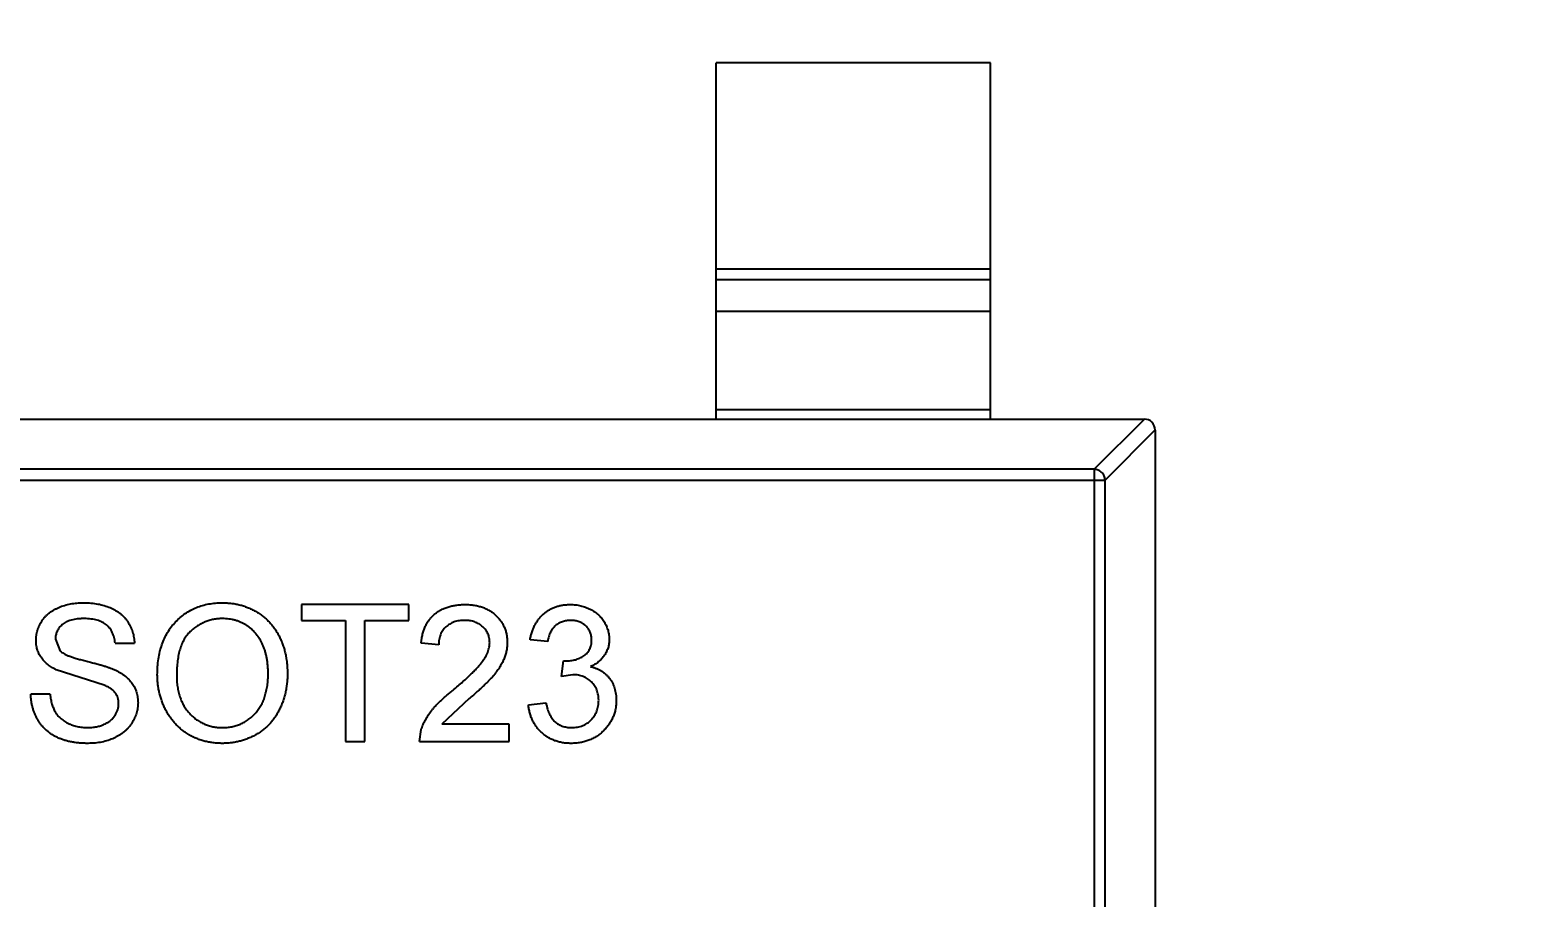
# Model space of a CAD drawing. Header units: inches. Extents: x -36 to 490, y -51 to 98.
# Drawn here: x 416.958 to 419.68, y 23.235 to 24.817 of the extents above; entities that cross this region are included whole.
import ezdxf

# ---------------------------------------------------------------- set-up
doc = ezdxf.new("R2010")
doc.units = ezdxf.units.IN
doc.header["$LTSCALE"] = 1.21
doc.header["$MEASUREMENT"] = 0
doc.header["$PDMODE"] = 3
doc.header["$PDSIZE"] = 0.3125
doc.layers.get('0').update_dxf_attribs({"linetype": 'CONTINUOUS'})
doc.layers.get('Defpoints').update_dxf_attribs({"linetype": 'CONTINUOUS'})
doc.layers.add('DIM', color=3, linetype='CONTINUOUS')
doc.styles.get("Standard").update_dxf_attribs({"font": 'txt', "width": 0.8})
doc.dimstyles.get("Standard").update_dxf_attribs({"dimtxt": 0.15625, "dimasz": 0.1875, "dimexe": 0.125, "dimexo": 0.0625, "dimgap": 0.09, "dimtad": 0, "dimtih": 1, "dimtoh": 1, "dimzin": 4, "dimdsep": 46, "dimtxsty": 'Standard', "dimblk": '_FILLED', "dimblk1": '_FILLED', "dimblk2": '_FILLED', "dimcen": 0.09, "dimazin": 1, "dimtp": 0.01, "dimtm": 0.01, "dimtfac": 1, "dimtofl": 0, "dimtmove": 0, "dimatfit": 3, "dimldrblk": '_FILLED', "dimfxl": 1, "dimtolj": 1, "dimtzin": 4, "dimarcsym": 0})

# ---------------------------------------------------------------- blocks, each defined once
blk = doc.blocks.new('_FILLED')
at = {"color": 0, "linetype": 'ByBlock'}
blk.add_solid([(0, 0), (-1, 0.1667), (-1, -0.1667)], dxfattribs=at)
blk = doc.blocks.new('*D70')
at = {"layer": 'Defpoints', "color": 0}
for p in [(406.8003, 41.9888), (406.8003, -7.0611), (488.6342, -7.0611)]:
    blk.add_point(p, dxfattribs=at)
at = {"layer": 'DIM', "color": 0, "lineweight": -2}
for p, q in [((406.8628, 41.9888), (488.7592, 41.9888)), ((488.6342, 39.4488), (488.6342, 21.3872)), ((488.6342, -4.5211), (488.6342, 13.5405)), ((406.8628, -7.0611), (488.7592, -7.0611))]:
    blk.add_line(p, q, dxfattribs=at)
at = {"layer": 'DIM', "color": 0, "lineweight": -2, "xscale": 2.54, "yscale": 2.54, "zscale": 2.54}
for p, rotation in [((488.6342, 41.9888), 90), ((488.6342, -7.0611), 270)]:
    blk.add_blockref('_FILLED', p, dxfattribs=dict(at, rotation=rotation))
at = {"layer": 'DIM', "color": 0, "insert": (488.6342, 17.4638), "char_height": 2.5, "attachment_point": 5, "rotation": 90, "line_spacing_factor": 2.5}
blk.add_mtext('\\A1;49.05', dxfattribs=at)

msp = doc.modelspace()

# ---------------------------------------------------------------- linework, layer by layer
at = {"color": 7, "linetype": 'Continuous'}
for p, q in [((418.7088, 24.7573), (418.2088, 24.7573)), ((418.2088, 24.1073), (418.2088, 24.7573)), ((418.7088, 24.1073), (418.7088, 24.7573)), ((418.2088, 24.3811), (418.7088, 24.3811)), ((418.7088, 24.3613), (418.2088, 24.3613)), ((418.7088, 24.3033), (418.2088, 24.3033)), ((418.2088, 24.125), (418.7088, 24.125)), ((416.0288, 24.1073), (418.9888, 24.1073)), ((418.8977, 24.0158), (418.9891, 24.1073)), ((419.0088, 24.0876), (418.9174, 23.9961)), ((419.0088, 24.0873), (419.0088, 22.4273)), ((418.8977, 24.0158), (416.1199, 24.0158)), ((418.8977, 24.0158), (418.8977, 22.4987)), ((416.1002, 23.9961), (418.9174, 23.9961)), ((418.9174, 22.5184), (418.9174, 23.9961)), ((417.6483, 23.7691), (417.4528, 23.7691)), ((417.4528, 23.7691), (417.4528, 23.7402)), ((417.6483, 23.7402), (417.6483, 23.7691)), ((417.4528, 23.7402), (417.5329, 23.7402)), ((417.5329, 23.7402), (417.5329, 23.5191)), ((417.5681, 23.7402), (417.6483, 23.7402)), ((417.5681, 23.5191), (417.5681, 23.7402)), ((417.004, 23.7061), (417.013, 23.684)), ((417.113, 23.6986), (417.1483, 23.6986)), ((417.7028, 23.6954), (417.6707, 23.6986)), ((417.9015, 23.7018), (417.8694, 23.705)), ((417.9268, 23.6377), (417.9301, 23.6665)), ((417.9301, 23.6665), (417.9347, 23.6662)), ((417.0928, 23.6221), (417.0057, 23.6498)), ((417.9475, 23.6411), (417.9268, 23.6377)), ((416.9944, 23.6056), (416.9592, 23.6056)), ((417.7584, 23.5975), (417.7087, 23.5511)), ((417.8662, 23.5864), (417.8983, 23.5896)), ((417.831, 23.5511), (417.7087, 23.5511)), ((417.831, 23.5191), (417.831, 23.5511)), ((417.5329, 23.5191), (417.5681, 23.5191)), ((417.6675, 23.5191), (417.6708, 23.5413)), ((417.6675, 23.5191), (417.831, 23.5191))]:
    msp.add_line(p, q, dxfattribs=at)
msp.add_arc((418.9888, 24.0873), 0.02, 0, 90, dxfattribs=at)
for points, knots in [([(418.9174, 23.9961), (418.9173, 23.9987), (418.9162, 24.0038), (418.9118, 24.0102), (418.9053, 24.0146), (418.9002, 24.0158), (418.8977, 24.0158)], [0, 0, 0, 0, 0.249032, 0.5, 0.750968, 1, 1, 1, 1]), ([(416.9688, 23.7038), (416.9689, 23.7069), (416.9691, 23.7131), (416.9712, 23.7221), (416.9746, 23.7308), (416.9784, 23.7377), (416.9821, 23.743), (416.9852, 23.7467), (416.9886, 23.7502), (416.9924, 23.7535), (416.9964, 23.7564), (417.0007, 23.7592), (417.0054, 23.7616), (417.012, 23.7647), (417.0208, 23.7677), (417.0319, 23.7704), (417.0436, 23.772), (417.0515, 23.7722), (417.0556, 23.7723)], [0, 0, 0, 0, 0.074995, 0.149165, 0.223664, 0.300412, 0.33957, 0.378921, 0.418096, 0.45823, 0.498427, 0.539708, 0.582216, 0.625824, 0.715481, 0.807384, 0.901634, 1, 1, 1, 1]), ([(417.0556, 23.7723), (417.06, 23.7722), (417.0687, 23.772), (417.0812, 23.7703), (417.093, 23.7675), (417.1022, 23.7643), (417.109, 23.7611), (417.1138, 23.7586), (417.1183, 23.7557), (417.1225, 23.7526), (417.1264, 23.7492), (417.1299, 23.7455), (417.1333, 23.7416), (417.1372, 23.7361), (417.1414, 23.7287), (417.145, 23.7191), (417.1475, 23.7091), (417.148, 23.7021), (417.1483, 23.6986)], [0, 0, 0, 0, 0.100475, 0.195644, 0.286083, 0.372983, 0.415026, 0.456052, 0.495939, 0.535566, 0.574087, 0.612519, 0.651081, 0.689513, 0.766237, 0.84235, 0.919974, 1, 1, 1, 1]), ([(417.1899, 23.6408), (417.19, 23.6458), (417.1902, 23.6556), (417.1918, 23.6698), (417.1943, 23.6832), (417.198, 23.6957), (417.2027, 23.7074), (417.2083, 23.7183), (417.2152, 23.7283), (417.2229, 23.7375), (417.2315, 23.7456), (417.2407, 23.7528), (417.2506, 23.7588), (417.261, 23.7638), (417.2721, 23.7676), (417.2838, 23.7703), (417.296, 23.772), (417.3044, 23.7722), (417.3087, 23.7723)], [0, 0, 0, 0, 0.075226, 0.146575, 0.2145, 0.27953, 0.342403, 0.403496, 0.463762, 0.523864, 0.583252, 0.641302, 0.698898, 0.756295, 0.814628, 0.874325, 0.935783, 1, 1, 1, 1]), ([(417.3087, 23.7723), (417.3115, 23.7722), (417.3171, 23.7721), (417.3254, 23.7714), (417.3335, 23.7701), (417.3413, 23.7683), (417.349, 23.7659), (417.3564, 23.7632), (417.3636, 23.7598), (417.3706, 23.7559), (417.3773, 23.7517), (417.3836, 23.7469), (417.3895, 23.7418), (417.395, 23.7363), (417.4, 23.7303), (417.4047, 23.724), (417.4089, 23.7173), (417.4127, 23.7101), (417.4161, 23.7027), (417.419, 23.695), (417.4215, 23.687), (417.4236, 23.6788), (417.4251, 23.6704), (417.4263, 23.6617), (417.4269, 23.6528), (417.4271, 23.6467), (417.4271, 23.6437)], [0, 0, 0, 0, 0.043099, 0.085587, 0.126908, 0.167967, 0.20845, 0.249025, 0.289281, 0.33001, 0.370598, 0.410466, 0.450033, 0.489688, 0.529116, 0.569037, 0.609703, 0.650759, 0.692509, 0.734219, 0.776707, 0.819552, 0.863351, 0.907839, 0.953334, 1, 1, 1, 1]), ([(417.6707, 23.6986), (417.671, 23.7014), (417.6717, 23.7068), (417.6733, 23.7147), (417.6755, 23.722), (417.6782, 23.7289), (417.6815, 23.7352), (417.6853, 23.7411), (417.6897, 23.7463), (417.6947, 23.7511), (417.7001, 23.7553), (417.706, 23.759), (417.7124, 23.7621), (417.7193, 23.7647), (417.7265, 23.7666), (417.7342, 23.768), (417.7424, 23.7689), (417.748, 23.769), (417.7508, 23.7691)], [0, 0, 0, 0, 0.070675, 0.137493, 0.201473, 0.262869, 0.32255, 0.380737, 0.43822, 0.495487, 0.553484, 0.611346, 0.670644, 0.731587, 0.794183, 0.859445, 0.928208, 1, 1, 1, 1]), ([(417.7508, 23.7691), (417.7537, 23.769), (417.7593, 23.7689), (417.7676, 23.7679), (417.7753, 23.7664), (417.7826, 23.7643), (417.7894, 23.7615), (417.7958, 23.758), (417.8017, 23.754), (417.8071, 23.7493), (417.8119, 23.7443), (417.8162, 23.7388), (417.8197, 23.7331), (417.8227, 23.7271), (417.825, 23.7207), (417.8265, 23.7141), (417.8276, 23.7072), (417.8277, 23.7025), (417.8278, 23.7001)], [0, 0, 0, 0, 0.074712, 0.145539, 0.213339, 0.278615, 0.342094, 0.40389, 0.465063, 0.526577, 0.587328, 0.64638, 0.704345, 0.761672, 0.819418, 0.878039, 0.937796, 1, 1, 1, 1]), ([(417.8694, 23.705), (417.8699, 23.7075), (417.8709, 23.7123), (417.8729, 23.7193), (417.8753, 23.7259), (417.8783, 23.7321), (417.8816, 23.7378), (417.8854, 23.7431), (417.8896, 23.748), (417.8942, 23.7524), (417.8992, 23.7563), (417.9045, 23.7597), (417.9101, 23.7626), (417.916, 23.765), (417.9222, 23.7669), (417.9288, 23.7681), (417.9356, 23.769), (417.9402, 23.769), (417.9425, 23.7691)], [0, 0, 0, 0, 0.071036, 0.139343, 0.204958, 0.268332, 0.330129, 0.390664, 0.450861, 0.510587, 0.570374, 0.629455, 0.687994, 0.747581, 0.807839, 0.870034, 0.93381, 1, 1, 1, 1]), ([(417.9425, 23.7691), (417.9458, 23.769), (417.9522, 23.7688), (417.9616, 23.7671), (417.9706, 23.7644), (417.9792, 23.7606), (417.9871, 23.7561), (417.9941, 23.7505), (418, 23.7442), (418.0049, 23.7372), (418.0088, 23.7296), (418.0116, 23.7218), (418.0133, 23.7137), (418.0135, 23.7083), (418.0136, 23.7055)], [0, 0, 0, 0, 0.092054, 0.181008, 0.26913, 0.357137, 0.443549, 0.526433, 0.607453, 0.688385, 0.767854, 0.845531, 0.922529, 1, 1, 1, 1]), ([(417.057, 23.7434), (417.0547, 23.7434), (417.0504, 23.7434), (417.0442, 23.7428), (417.0385, 23.742), (417.0332, 23.7408), (417.0284, 23.7392), (417.0239, 23.7374), (417.0201, 23.7351), (417.0166, 23.7326), (417.0137, 23.7298), (417.0111, 23.7268), (417.0089, 23.7237), (417.0071, 23.7205), (417.0057, 23.7171), (417.0048, 23.7135), (417.0041, 23.7099), (417.0041, 23.7074), (417.004, 23.7061)], [0, 0, 0, 0, 0.091511, 0.177143, 0.257108, 0.331198, 0.400592, 0.465625, 0.526973, 0.585443, 0.641399, 0.695044, 0.746782, 0.796959, 0.847545, 0.897439, 0.947649, 1, 1, 1, 1]), ([(417.113, 23.6986), (417.1128, 23.7004), (417.1123, 23.7039), (417.1113, 23.7089), (417.1097, 23.7136), (417.1079, 23.718), (417.1058, 23.7221), (417.1033, 23.7258), (417.1003, 23.7291), (417.0971, 23.7322), (417.0935, 23.7348), (417.0894, 23.7371), (417.085, 23.7391), (417.0802, 23.7407), (417.075, 23.7419), (417.0693, 23.7428), (417.0633, 23.7433), (417.0591, 23.7434), (417.057, 23.7434)], [0, 0, 0, 0, 0.067155, 0.131403, 0.192732, 0.251253, 0.307704, 0.362699, 0.417778, 0.472304, 0.527873, 0.58523, 0.645057, 0.707952, 0.774434, 0.84494, 0.920404, 1, 1, 1, 1]), ([(417.3089, 23.7434), (417.3061, 23.7434), (417.3005, 23.7433), (417.2924, 23.742), (417.2845, 23.7402), (417.2769, 23.7377), (417.2697, 23.7343), (417.2627, 23.7301), (417.256, 23.7253), (417.2497, 23.7198), (417.2438, 23.7133), (417.2388, 23.7058), (417.2346, 23.6973), (417.2311, 23.6878), (417.2284, 23.6773), (417.2266, 23.6659), (417.2254, 23.6535), (417.2253, 23.6448), (417.2252, 23.6404)], [0, 0, 0, 0, 0.055943, 0.110382, 0.164048, 0.216759, 0.269601, 0.323009, 0.377581, 0.433449, 0.490922, 0.550625, 0.613117, 0.679861, 0.751358, 0.828261, 0.910795, 1, 1, 1, 1]), ([(417.3919, 23.6439), (417.3918, 23.6464), (417.3918, 23.6512), (417.3912, 23.6584), (417.3905, 23.6653), (417.3894, 23.672), (417.3879, 23.6784), (417.3863, 23.6847), (417.3842, 23.6906), (417.3819, 23.6964), (417.3792, 23.7018), (417.3763, 23.7069), (417.373, 23.7117), (417.3695, 23.7163), (417.3656, 23.7204), (417.3615, 23.7243), (417.3571, 23.7279), (417.3524, 23.7311), (417.3475, 23.734), (417.3424, 23.7365), (417.3372, 23.7387), (417.3318, 23.7404), (417.3263, 23.7417), (417.3206, 23.7428), (417.3148, 23.7433), (417.3109, 23.7434), (417.3089, 23.7434)], [0, 0, 0, 0, 0.050852, 0.099752, 0.147438, 0.194086, 0.239171, 0.28334, 0.326577, 0.368936, 0.410572, 0.451051, 0.490877, 0.530044, 0.568937, 0.607578, 0.64642, 0.685679, 0.724799, 0.763513, 0.802173, 0.84074, 0.879649, 0.919071, 0.959098, 1, 1, 1, 1]), ([(417.7501, 23.7402), (417.7484, 23.7402), (417.745, 23.7401), (417.74, 23.7395), (417.7353, 23.7387), (417.7308, 23.7373), (417.7267, 23.7357), (417.7228, 23.7336), (417.7191, 23.7312), (417.7157, 23.7284), (417.7127, 23.7253), (417.71, 23.7219), (417.7078, 23.7181), (417.706, 23.7141), (417.7046, 23.7098), (417.7035, 23.7053), (417.7029, 23.7004), (417.7028, 23.6971), (417.7028, 23.6954)], [0, 0, 0, 0, 0.070696, 0.138358, 0.20337, 0.2657, 0.327256, 0.386512, 0.445858, 0.505173, 0.56378, 0.622343, 0.680824, 0.739795, 0.800801, 0.864239, 0.930631, 1, 1, 1, 1]), ([(417.7957, 23.6998), (417.7957, 23.7012), (417.7956, 23.7039), (417.7949, 23.708), (417.794, 23.7118), (417.7926, 23.7155), (417.7909, 23.7191), (417.7886, 23.7224), (417.7861, 23.7256), (417.7831, 23.7286), (417.7799, 23.7313), (417.7763, 23.7337), (417.7725, 23.7357), (417.7685, 23.7374), (417.7643, 23.7387), (417.7598, 23.7395), (417.755, 23.7401), (417.7518, 23.7402), (417.7501, 23.7402)], [0, 0, 0, 0, 0.061762, 0.121174, 0.179421, 0.236843, 0.294322, 0.353191, 0.412721, 0.474522, 0.537057, 0.599591, 0.662367, 0.725246, 0.790316, 0.857724, 0.927232, 1, 1, 1, 1]), ([(417.9435, 23.7402), (417.9409, 23.7401), (417.9357, 23.7399), (417.9283, 23.7381), (417.9215, 23.735), (417.9166, 23.7315), (417.913, 23.7281), (417.9106, 23.7252), (417.9085, 23.722), (417.9065, 23.7186), (417.9049, 23.7148), (417.9034, 23.7107), (417.9023, 23.7064), (417.9017, 23.7033), (417.9015, 23.7018)], [0, 0, 0, 0, 0.127797, 0.246795, 0.362284, 0.477652, 0.536237, 0.59559, 0.656344, 0.719085, 0.784349, 0.852876, 0.924551, 1, 1, 1, 1]), ([(417.9816, 23.7045), (417.9816, 23.7057), (417.9815, 23.7082), (417.981, 23.7119), (417.9802, 23.7153), (417.979, 23.7186), (417.9775, 23.7217), (417.9756, 23.7247), (417.9735, 23.7275), (417.9709, 23.7301), (417.9682, 23.7325), (417.9653, 23.7346), (417.9621, 23.7364), (417.9588, 23.7377), (417.9552, 23.7388), (417.9515, 23.7396), (417.9476, 23.7402), (417.9449, 23.7402), (417.9435, 23.7402)], [0, 0, 0, 0, 0.065093, 0.127304, 0.188122, 0.247131, 0.306077, 0.365678, 0.426103, 0.487841, 0.550317, 0.611805, 0.672737, 0.734883, 0.79768, 0.862475, 0.929775, 1, 1, 1, 1]), ([(417.0057, 23.6498), (417.0027, 23.6514), (416.9971, 23.6544), (416.9894, 23.6599), (416.983, 23.666), (416.9778, 23.6727), (416.9737, 23.6799), (416.9709, 23.6875), (416.969, 23.6955), (416.9689, 23.701), (416.9688, 23.7038)], [0, 0, 0, 0, 0.144805, 0.279512, 0.406394, 0.527502, 0.645393, 0.761885, 0.878942, 1, 1, 1, 1]), ([(417.013, 23.684), (417.0139, 23.6833), (417.0158, 23.6817), (417.0194, 23.6795), (417.0238, 23.6773), (417.0291, 23.6751), (417.0353, 23.6729), (417.0424, 23.6707), (417.0503, 23.6685), (417.0589, 23.6663), (417.0676, 23.6641), (417.0759, 23.662), (417.0835, 23.6599), (417.0904, 23.6579), (417.0966, 23.656), (417.1021, 23.6541), (417.1069, 23.6523), (417.1099, 23.6511), (417.1113, 23.6505)], [0, 0, 0, 0, 0.032743, 0.07241, 0.119611, 0.174673, 0.237345, 0.308352, 0.38763, 0.474784, 0.563332, 0.645136, 0.720203, 0.789134, 0.851497, 0.907331, 0.956969, 1, 1, 1, 1]), ([(417.7285, 23.6126), (417.7317, 23.6153), (417.7379, 23.6205), (417.7466, 23.6282), (417.7546, 23.6354), (417.7617, 23.6422), (417.768, 23.6484), (417.7735, 23.6542), (417.7782, 23.6594), (417.7821, 23.6643), (417.7853, 23.669), (417.7881, 23.6735), (417.7904, 23.6779), (417.7923, 23.6824), (417.7939, 23.6868), (417.7949, 23.6912), (417.7956, 23.6955), (417.7957, 23.6983), (417.7957, 23.6998)], [0, 0, 0, 0, 0.11141, 0.214526, 0.309417, 0.396087, 0.474284, 0.544374, 0.60642, 0.660582, 0.709794, 0.756451, 0.800767, 0.843168, 0.884295, 0.923885, 0.962359, 1, 1, 1, 1]), ([(417.8278, 23.7001), (417.8277, 23.6976), (417.8275, 23.6926), (417.8265, 23.6852), (417.8246, 23.6779), (417.8222, 23.6706), (417.8188, 23.6632), (417.8146, 23.6557), (417.8094, 23.648), (417.8044, 23.6415), (417.7997, 23.636), (417.7955, 23.6315), (417.7907, 23.6267), (417.7855, 23.6215), (417.7795, 23.616), (417.773, 23.6101), (417.7659, 23.6039), (417.7609, 23.5997), (417.7584, 23.5975)], [0, 0, 0, 0, 0.057945, 0.116018, 0.174826, 0.234683, 0.296827, 0.364061, 0.436192, 0.51426, 0.556976, 0.604856, 0.657675, 0.715751, 0.77884, 0.847501, 0.921228, 1, 1, 1, 1]), ([(417.9347, 23.6662), (417.9377, 23.6663), (417.9435, 23.6665), (417.9519, 23.6683), (417.9599, 23.6712), (417.966, 23.6747), (417.9706, 23.6779), (417.9735, 23.6808), (417.9761, 23.6839), (417.978, 23.6875), (417.9797, 23.6913), (417.9808, 23.6954), (417.9815, 23.6998), (417.9816, 23.7029), (417.9816, 23.7045)], [0, 0, 0, 0, 0.129789, 0.254605, 0.378435, 0.50292, 0.565018, 0.624848, 0.683448, 0.742765, 0.802757, 0.86522, 0.930779, 1, 1, 1, 1]), ([(418.0136, 23.7055), (418.0135, 23.7029), (418.0133, 23.6978), (418.0117, 23.6903), (418.0089, 23.6832), (418.0052, 23.6765), (418.0003, 23.6703), (417.9944, 23.6647), (417.9874, 23.6598), (417.9822, 23.6573), (417.9795, 23.6559)], [0, 0, 0, 0, 0.121951, 0.240787, 0.35855, 0.479066, 0.601519, 0.727551, 0.859932, 1, 1, 1, 1]), ([(417.9795, 23.6559), (417.9813, 23.6555), (417.9849, 23.6546), (417.9899, 23.6528), (417.9947, 23.6506), (417.9992, 23.6482), (418.0033, 23.6453), (418.0072, 23.6421), (418.0107, 23.6386), (418.014, 23.6347), (418.017, 23.6306), (418.0195, 23.6261), (418.0216, 23.6214), (418.0235, 23.6165), (418.0248, 23.6113), (418.0257, 23.6058), (418.0264, 23.6002), (418.0264, 23.5963), (418.0265, 23.5943)], [0, 0, 0, 0, 0.065828, 0.128938, 0.190858, 0.251186, 0.310974, 0.37005, 0.429672, 0.489507, 0.549975, 0.610075, 0.670915, 0.732909, 0.796711, 0.861825, 0.929892, 1, 1, 1, 1]), ([(417.1113, 23.6505), (417.1131, 23.6497), (417.1166, 23.648), (417.1216, 23.6453), (417.1263, 23.6424), (417.1306, 23.6393), (417.1345, 23.636), (417.1381, 23.6326), (417.1413, 23.6291), (417.1441, 23.6253), (417.1466, 23.6214), (417.1488, 23.6174), (417.1506, 23.6131), (417.1521, 23.6088), (417.1532, 23.6043), (417.1541, 23.5997), (417.1546, 23.5949), (417.1546, 23.5917), (417.1547, 23.59)], [0, 0, 0, 0, 0.074931, 0.147078, 0.216364, 0.282503, 0.346688, 0.408836, 0.469262, 0.528432, 0.587001, 0.644416, 0.702189, 0.759767, 0.81849, 0.877633, 0.93802, 1, 1, 1, 1]), ([(417.3085, 23.5159), (417.3056, 23.5159), (417.3, 23.516), (417.2915, 23.5168), (417.2833, 23.5181), (417.2754, 23.52), (417.2676, 23.5224), (417.2602, 23.5253), (417.2529, 23.5287), (417.2459, 23.5327), (417.2392, 23.5371), (417.233, 23.5419), (417.2271, 23.5471), (417.2217, 23.5527), (417.2166, 23.5587), (417.212, 23.5651), (417.2078, 23.5718), (417.2041, 23.5789), (417.2007, 23.5862), (417.1979, 23.5937), (417.1954, 23.6013), (417.1934, 23.609), (417.1918, 23.6168), (417.1908, 23.6247), (417.19, 23.6327), (417.19, 23.6381), (417.1899, 23.6408)], [0, 0, 0, 0, 0.044697, 0.088534, 0.131409, 0.173814, 0.215715, 0.257247, 0.298848, 0.340604, 0.382029, 0.42297, 0.463632, 0.504048, 0.544591, 0.584964, 0.626265, 0.667979, 0.709943, 0.751382, 0.792619, 0.833948, 0.875008, 0.916446, 0.957907, 1, 1, 1, 1]), ([(417.2252, 23.6404), (417.2252, 23.6368), (417.2253, 23.6297), (417.2266, 23.6195), (417.2284, 23.6098), (417.2309, 23.6007), (417.2343, 23.5922), (417.2383, 23.5842), (417.2432, 23.5769), (417.2487, 23.5702), (417.2548, 23.5642), (417.2613, 23.559), (417.2683, 23.5546), (417.2756, 23.551), (417.2832, 23.5482), (417.2913, 23.5462), (417.2997, 23.5449), (417.3054, 23.5448), (417.3084, 23.5447)], [0, 0, 0, 0, 0.075964, 0.148125, 0.217201, 0.2833, 0.347202, 0.4093, 0.470426, 0.531588, 0.591739, 0.650258, 0.707303, 0.764208, 0.821148, 0.879119, 0.938423, 1, 1, 1, 1]), ([(417.3084, 23.5447), (417.3113, 23.5448), (417.3172, 23.5449), (417.3257, 23.5462), (417.3338, 23.5482), (417.3416, 23.551), (417.3489, 23.5547), (417.3559, 23.5591), (417.3624, 23.5645), (417.3685, 23.5705), (417.374, 23.5773), (417.3788, 23.5848), (417.3828, 23.5931), (417.3862, 23.6019), (417.3887, 23.6115), (417.3906, 23.6217), (417.3917, 23.6326), (417.3918, 23.6401), (417.3919, 23.6439)], [0, 0, 0, 0, 0.061055, 0.119545, 0.176806, 0.232956, 0.288583, 0.344667, 0.401662, 0.46054, 0.520477, 0.581213, 0.643431, 0.707961, 0.775371, 0.846414, 0.921152, 1, 1, 1, 1]), ([(417.4271, 23.6437), (417.4271, 23.6406), (417.427, 23.6344), (417.4263, 23.6254), (417.425, 23.6166), (417.4234, 23.608), (417.4212, 23.5997), (417.4186, 23.5916), (417.4155, 23.5838), (417.412, 23.5762), (417.408, 23.569), (417.4036, 23.5622), (417.3988, 23.5559), (417.3936, 23.55), (417.388, 23.5446), (417.3819, 23.5396), (417.3755, 23.5351), (417.3688, 23.5311), (417.3617, 23.5275), (417.3545, 23.5244), (417.3472, 23.5217), (417.3397, 23.5196), (417.3321, 23.518), (417.3244, 23.5167), (417.3165, 23.516), (417.3112, 23.5159), (417.3085, 23.5159)], [0, 0, 0, 0, 0.04756, 0.093962, 0.139112, 0.183626, 0.227457, 0.270703, 0.313611, 0.35626, 0.398366, 0.439557, 0.480045, 0.519888, 0.559658, 0.599421, 0.639208, 0.679668, 0.72002, 0.759859, 0.79956, 0.839199, 0.878956, 0.918794, 0.959083, 1, 1, 1, 1]), ([(417.9944, 23.5945), (417.9944, 23.5962), (417.9943, 23.5994), (417.9937, 23.6042), (417.9926, 23.6087), (417.9912, 23.613), (417.9893, 23.6171), (417.9871, 23.621), (417.9843, 23.6246), (417.9812, 23.6279), (417.9779, 23.6311), (417.9742, 23.6337), (417.9703, 23.636), (417.9662, 23.6378), (417.9618, 23.6393), (417.9573, 23.6404), (417.9525, 23.641), (417.9492, 23.641), (417.9475, 23.6411)], [0, 0, 0, 0, 0.067051, 0.13118, 0.193722, 0.254499, 0.314763, 0.375117, 0.436023, 0.498297, 0.560571, 0.621619, 0.681973, 0.742853, 0.804272, 0.867473, 0.932273, 1, 1, 1, 1]), ([(417.0639, 23.5159), (417.0612, 23.5159), (417.0558, 23.5159), (417.048, 23.5165), (417.0405, 23.5172), (417.0333, 23.5184), (417.0265, 23.5199), (417.02, 23.5217), (417.0138, 23.5238), (417.008, 23.5262), (417.0025, 23.5291), (416.9973, 23.5322), (416.9924, 23.5356), (416.9879, 23.5395), (416.9835, 23.5436), (416.9796, 23.548), (416.9759, 23.5528), (416.9726, 23.5579), (416.9696, 23.5633), (416.9669, 23.5688), (416.9646, 23.5745), (416.9628, 23.5804), (416.9613, 23.5865), (416.9602, 23.5927), (416.9594, 23.5991), (416.9592, 23.6034), (416.9592, 23.6056)], [0, 0, 0, 0, 0.052493, 0.102825, 0.151397, 0.198033, 0.242876, 0.285999, 0.327849, 0.368395, 0.407852, 0.446838, 0.485166, 0.523341, 0.561602, 0.59992, 0.638496, 0.677791, 0.71729, 0.756605, 0.796068, 0.835886, 0.875714, 0.916263, 0.95776, 1, 1, 1, 1]), ([(416.9944, 23.6056), (416.9948, 23.6025), (416.9955, 23.5964), (416.9976, 23.5878), (417.0003, 23.58), (417.0037, 23.573), (417.008, 23.5669), (417.0133, 23.5614), (417.0198, 23.5566), (417.027, 23.5523), (417.0351, 23.549), (417.0437, 23.5465), (417.0529, 23.545), (417.0591, 23.5448), (417.0623, 23.5447)], [0, 0, 0, 0, 0.093796, 0.180188, 0.260363, 0.334847, 0.407093, 0.481448, 0.559271, 0.64227, 0.728586, 0.815978, 0.906035, 1, 1, 1, 1]), ([(417.1194, 23.5883), (417.1193, 23.5901), (417.1192, 23.5937), (417.1181, 23.5988), (417.116, 23.6035), (417.1134, 23.608), (417.1097, 23.6121), (417.105, 23.6158), (417.0993, 23.6192), (417.095, 23.6211), (417.0928, 23.6221)], [0, 0, 0, 0, 0.117768, 0.230176, 0.339843, 0.450625, 0.566943, 0.696021, 0.839438, 1, 1, 1, 1]), ([(417.6708, 23.5413), (417.6719, 23.5442), (417.6741, 23.5502), (417.6784, 23.5588), (417.6836, 23.5674), (417.6886, 23.5743), (417.6932, 23.5799), (417.697, 23.5842), (417.7013, 23.5887), (417.706, 23.5933), (417.711, 23.5979), (417.7164, 23.6028), (417.7223, 23.6077), (417.7264, 23.6109), (417.7285, 23.6126)], [0, 0, 0, 0, 0.100388, 0.204407, 0.310686, 0.422157, 0.480685, 0.543238, 0.6095, 0.679555, 0.753841, 0.831641, 0.913813, 1, 1, 1, 1]), ([(417.0623, 23.5447), (417.0652, 23.5448), (417.0707, 23.5449), (417.0786, 23.5461), (417.0861, 23.5478), (417.093, 23.5505), (417.0993, 23.5537), (417.1047, 23.5575), (417.1094, 23.5619), (417.113, 23.5668), (417.1158, 23.572), (417.1179, 23.5774), (417.1192, 23.5828), (417.1193, 23.5865), (417.1194, 23.5883)], [0, 0, 0, 0, 0.105584, 0.205868, 0.300947, 0.393002, 0.480949, 0.562874, 0.641461, 0.717742, 0.791772, 0.862716, 0.931777, 1, 1, 1, 1]), ([(417.1547, 23.59), (417.1545, 23.5868), (417.1543, 23.5803), (417.1521, 23.5707), (417.1485, 23.5615), (417.1444, 23.5541), (417.1406, 23.5485), (417.1373, 23.5445), (417.1337, 23.5407), (417.1298, 23.5372), (417.1256, 23.5339), (417.1211, 23.5309), (417.1163, 23.5281), (417.1094, 23.5247), (417.1003, 23.5211), (417.0888, 23.5181), (417.0765, 23.5162), (417.0682, 23.516), (417.0639, 23.5159)], [0, 0, 0, 0, 0.074816, 0.148535, 0.223872, 0.301297, 0.340894, 0.38034, 0.420127, 0.45995, 0.500831, 0.541907, 0.584439, 0.62808, 0.717267, 0.80786, 0.901925, 1, 1, 1, 1]), ([(417.944, 23.5159), (417.9414, 23.5159), (417.9362, 23.516), (417.9286, 23.517), (417.9214, 23.5185), (417.9145, 23.5207), (417.9079, 23.5234), (417.9018, 23.5269), (417.8959, 23.5308), (417.8904, 23.5354), (417.8854, 23.5405), (417.8809, 23.546), (417.877, 23.5518), (417.8736, 23.558), (417.8709, 23.5646), (417.8688, 23.5716), (417.8671, 23.5788), (417.8665, 23.5838), (417.8662, 23.5864)], [0, 0, 0, 0, 0.067794, 0.133464, 0.196934, 0.258481, 0.319787, 0.380431, 0.44099, 0.502867, 0.564806, 0.625526, 0.685604, 0.746041, 0.807347, 0.869717, 0.93379, 1, 1, 1, 1]), ([(417.8983, 23.5896), (417.8987, 23.5877), (417.8995, 23.5839), (417.9011, 23.5786), (417.9028, 23.5736), (417.9049, 23.5692), (417.9069, 23.565), (417.9093, 23.5614), (417.9118, 23.5581), (417.9146, 23.5552), (417.9176, 23.5527), (417.9208, 23.5506), (417.9243, 23.5487), (417.928, 23.5473), (417.932, 23.5462), (417.9361, 23.5453), (417.9406, 23.5448), (417.9436, 23.5447), (417.9451, 23.5447)], [0, 0, 0, 0, 0.082566, 0.15976, 0.233155, 0.301356, 0.365752, 0.426437, 0.484185, 0.539549, 0.593156, 0.647048, 0.701446, 0.757, 0.81384, 0.873058, 0.934963, 1, 1, 1, 1]), ([(418.0265, 23.5943), (418.0264, 23.5916), (418.0263, 23.5863), (418.0252, 23.5785), (418.0233, 23.5711), (418.0207, 23.564), (418.0175, 23.5571), (418.0134, 23.5506), (418.0086, 23.5444), (418.0032, 23.5386), (417.9972, 23.5332), (417.9907, 23.5286), (417.9839, 23.5247), (417.9767, 23.5215), (417.969, 23.5189), (417.9611, 23.5171), (417.9526, 23.5161), (417.9469, 23.5159), (417.944, 23.5159)], [0, 0, 0, 0, 0.063503, 0.124805, 0.18492, 0.244376, 0.303775, 0.364133, 0.425376, 0.488388, 0.551743, 0.61386, 0.67564, 0.737737, 0.800417, 0.864658, 0.930985, 1, 1, 1, 1]), ([(417.9451, 23.5447), (417.947, 23.5447), (417.9505, 23.5448), (417.9557, 23.5456), (417.9606, 23.5466), (417.9653, 23.5482), (417.9696, 23.5502), (417.9737, 23.5527), (417.9775, 23.5556), (417.981, 23.559), (417.9841, 23.5627), (417.9869, 23.5666), (417.9892, 23.5707), (417.9912, 23.5751), (417.9926, 23.5796), (417.9936, 23.5844), (417.9943, 23.5894), (417.9944, 23.5928), (417.9944, 23.5945)], [0, 0, 0, 0, 0.069461, 0.135658, 0.19962, 0.261651, 0.322053, 0.38234, 0.443223, 0.50493, 0.56682, 0.6276, 0.687476, 0.747351, 0.808174, 0.870133, 0.933721, 1, 1, 1, 1])]:
    msp.add_open_spline(points, degree=3, knots=knots, dxfattribs=at)

# ---------------------------------------------------------------- dimensions: what is measured, and where the dimension line sits
at = {"layer": 'DIM'}
dim = msp.add_linear_dim(base=(488.6342, -7.0611), p1=(406.8003, 41.9888), p2=(406.8003, -7.0611), angle=90, dimstyle='Standard', override={"dimtxt": 2.5, "dimasz": 2.54, "dimtih": 0, "dimtoh": 0, "dimzin": 0, "dimcen": 0.198, "dimadec": 0, "dimazin": 0, "dimtp": 0, "dimtm": 0, "dimtdec": 4, "dimtzin": 0}, dxfattribs=at)
dim.commit()
dim.dimension.update_dxf_attribs({"geometry": '*D70', "text_midpoint": (488.6342, 17.4638)})

doc.saveas('drawing.dxf')
